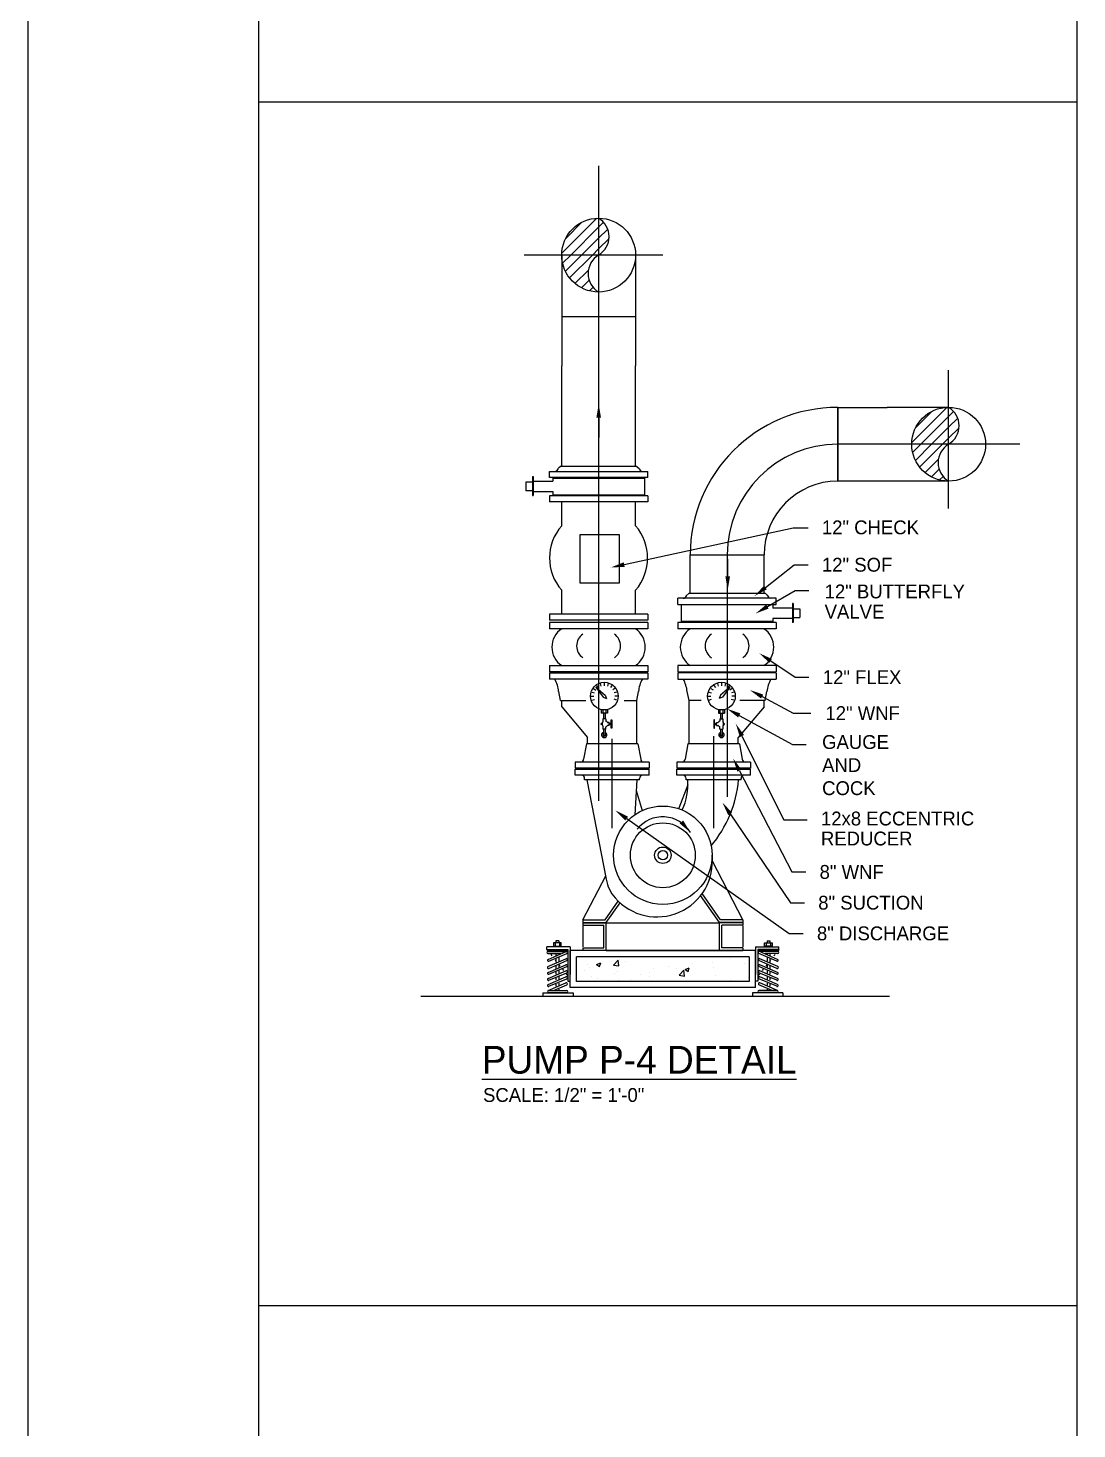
# Model space of a CAD drawing. Extents: x 0 to 1008, y 0 to 720.
# Drawn here: x 0 to 170.5, y 264.5 to 492.2 of the extents above; entities that cross this region are included whole.
import ezdxf
from ezdxf.enums import TextEntityAlignment as Align

# ---------------------------------------------------------------- set-up
doc = ezdxf.new("R2010")
doc.units = 0
doc.header["$LTSCALE"] = 12.5
doc.linetypes.add('CENTER2', pattern=[0])
doc.layers.get('0').update_dxf_attribs({"linetype": 'CONTINUOUS'})
doc.layers.get('DEFPOINTS').update_dxf_attribs({"linetype": 'CONTINUOUS'})
for name, color, linetype in [('A-CONC', 7, 'CONTINUOUS'), ('CHWS', 3, 'CONTINUOUS'), ('M-FIXT', 8, 'CONTINUOUS'), ('MEQUIP', 4, 'CONTINUOUS'), ('MTEXT', 2, 'CONTINUOUS'), ('PIPECL', 9, 'CENTER2'), ('TITLEBLK', 7, 'CONTINUOUS')]:
    doc.layers.add(name, color=color, linetype=linetype)

msp = doc.modelspace()

# ---------------------------------------------------------------- linework, layer by layer
at = {"color": 0}
msp.add_line((0, 0), (0, 720), dxfattribs=at)
at = {"layer": 'A-CONC', "color": 0}
for p, q in [((88.12, 342.87), (84.31, 342.87)), ((84.31, 342.41), (84.31, 342.87)), ((84.31, 342.41), (87.73, 342.41)), ((84.31, 342.41), (84.43, 342.26)), ((84.42, 342.26), (87.56, 342.26)), ((84.42, 342.26), (84.42, 342.09)), ((84.42, 342.09), (87.56, 342.09)), ((84.49, 341.76), (86.58, 341.76)), ((84.51, 340.82), (87.46, 342.09)), ((84.65, 340.51), (87.53, 341.76)), ((85.38, 343.49), (85.38, 342.95)), ((86.64, 343.49), (85.38, 343.49)), ((85.38, 342.95), (86.64, 342.95)), ((85.66, 343.49), (85.66, 342.95)), ((86.23, 343.83), (85.79, 343.83)), ((85.79, 343.83), (85.79, 343.49)), ((85.79, 342.95), (85.79, 342.87)), ((85.79, 342.41), (85.79, 342.26)), ((85.79, 341.65), (85.79, 341.45)), ((86.23, 343.83), (86.23, 343.49)), ((86.23, 342.95), (86.23, 342.87)), ((86.23, 342.41), (86.23, 342.26)), ((86.23, 341.69), (86.23, 341.61)), ((86.36, 343.49), (86.36, 342.95)), ((86.64, 342.95), (86.64, 343.49)), ((87.56, 342.09), (87.56, 342.26)), ((87.73, 342.41), (87.73, 337.27)), ((88.12, 342.87), (88.12, 338.34)), ((118.19, 342.25), (88.12, 342.25)), ((88.12, 336.25), (88.12, 342.25)), ((118.19, 336.25), (118.19, 342.25)), ((118.2, 342.87), (122, 342.87)), ((118.2, 342.87), (118.2, 338.34)), ((122, 342.41), (118.59, 342.41)), ((118.59, 342.41), (118.59, 337.27)), ((121.9, 342.26), (118.76, 342.26)), ((118.76, 342.09), (118.76, 342.26)), ((121.9, 342.09), (118.76, 342.09)), ((121.67, 340.51), (118.78, 341.76)), ((121.8, 340.82), (118.85, 342.09)), ((119.68, 343.49), (120.94, 343.49)), ((119.68, 342.95), (119.68, 343.49)), ((120.94, 342.95), (119.68, 342.95)), ((121.82, 341.76), (119.74, 341.76)), ((119.96, 343.49), (119.96, 342.95)), ((120.09, 343.83), (120.53, 343.83)), ((120.09, 343.83), (120.09, 343.49)), ((120.09, 342.95), (120.09, 342.87)), ((120.09, 342.41), (120.09, 342.26)), ((120.09, 341.69), (120.09, 341.61)), ((120.53, 343.83), (120.53, 343.49)), ((120.53, 342.95), (120.53, 342.87)), ((120.53, 342.41), (120.53, 342.26)), ((120.53, 341.65), (120.53, 341.45)), ((120.66, 343.49), (120.66, 342.95)), ((120.94, 343.49), (120.94, 342.95)), ((122, 342.41), (121.88, 342.26)), ((121.9, 342.26), (121.9, 342.09)), ((122, 342.41), (122, 342.87)), ((84.48, 339.67), (87.4, 340.93)), ((84.48, 339.67), (87.4, 340.93)), ((84.51, 338.71), (87.4, 339.95)), ((84.62, 339.36), (87.53, 340.62)), ((84.62, 339.36), (87.53, 340.62)), ((84.65, 338.4), (87.53, 339.64)), ((84.93, 341.64), (85.14, 341.38)), ((85.65, 340.73), (85.74, 340.62)), ((85.79, 340.89), (85.79, 340.35)), ((85.79, 339.76), (85.79, 339.36)), ((86.23, 341.09), (86.23, 340.53)), ((86.23, 339.92), (86.23, 339.56)), ((86.26, 339.96), (86.44, 339.74)), ((117.2, 341.25), (89.12, 341.25)), ((89.12, 337.25), (89.12, 341.25)), ((90.97, 340.04), (90.97, 340.04)), ((91.29, 339.5), (91.29, 339.5)), ((92.39, 339.97), (93.09, 340.24)), ((92.39, 339.97), (92.89, 339.64)), ((92.89, 339.64), (93.09, 340.24)), ((95.12, 339.9), (95.9, 340.71)), ((95.12, 339.9), (96.01, 339.76)), ((96.01, 339.76), (95.9, 340.71)), ((96.11, 340.75), (96.11, 340.75)), ((97.12, 340.5), (97.12, 340.5)), ((104.11, 339.69), (104.11, 339.69)), ((106.76, 339.17), (107.46, 339.44)), ((107.26, 338.83), (107.46, 339.44)), ((107.9, 340.19), (107.9, 340.19)), ((111.18, 340.31), (111.18, 340.31)), ((111.37, 339.51), (111.37, 339.51)), ((114.22, 341.02), (114.22, 341.02)), ((116.42, 340.15), (116.42, 340.15)), ((117.2, 341.25), (117.2, 337.25)), ((121.7, 339.36), (118.78, 340.62)), ((121.7, 339.36), (118.78, 340.62)), ((121.67, 338.4), (118.78, 339.64)), ((121.83, 339.67), (118.92, 340.93)), ((121.83, 339.67), (118.92, 340.93)), ((121.8, 338.71), (118.92, 339.95)), ((120.05, 339.96), (119.88, 339.74)), ((120.09, 341.09), (120.09, 340.53)), ((120.09, 339.92), (120.09, 339.56)), ((120.53, 340.89), (120.53, 340.35)), ((120.53, 339.76), (120.53, 339.36)), ((120.66, 340.73), (120.58, 340.62)), ((121.39, 341.64), (121.18, 341.38)), ((84.51, 337.73), (87.4, 338.97)), ((84.51, 336.75), (87.4, 337.99)), ((84.65, 337.42), (87.53, 338.66)), ((84.65, 336.44), (87.53, 337.68)), ((85.79, 338.78), (85.79, 338.4)), ((85.79, 337.8), (85.79, 337.5)), ((86.23, 338.96), (86.23, 338.58)), ((86.23, 338.02), (86.23, 337.62)), ((86.86, 339.21), (87.02, 339.01)), ((87.47, 338.45), (87.73, 338.12)), ((87.73, 337.27), (88.12, 337.27)), ((117.2, 337.25), (89.12, 337.25)), ((90.38, 339.08), (90.38, 339.08)), ((91.51, 338.03), (91.51, 338.03)), ((92.49, 337.74), (92.49, 337.74)), ((93.68, 337.31), (93.68, 337.31)), ((95.3, 338.53), (95.3, 338.53)), ((95.72, 338.86), (95.72, 338.86)), ((95.99, 337.42), (95.99, 337.42)), ((97.83, 337.51), (97.83, 337.51)), ((99.52, 338.31), (99.52, 338.31)), ((101.04, 338.06), (101.04, 338.06)), ((101.06, 338.63), (101.06, 338.63)), ((101.61, 339.36), (101.61, 339.36)), ((103.17, 337.29), (103.17, 337.29)), ((105.35, 339.31), (105.35, 339.31)), ((105.79, 338.25), (106.57, 339.06)), ((105.79, 338.25), (106.68, 338.11)), ((106.23, 338.81), (106.23, 338.81)), ((106.4, 338.4), (106.4, 338.4)), ((106.68, 338.11), (106.57, 339.06)), ((106.76, 339.17), (107.26, 338.83)), ((111.74, 338.18), (111.74, 338.18)), ((114.09, 337.41), (114.09, 337.41)), ((117.08, 337.95), (117.08, 337.95)), ((117.1, 337.25), (117.2, 337.35)), ((118.59, 337.27), (118.19, 337.27)), ((118.85, 338.45), (118.59, 338.12)), ((121.67, 337.42), (118.78, 338.66)), ((121.67, 336.44), (118.78, 337.68)), ((121.8, 337.73), (118.92, 338.97)), ((121.8, 336.75), (118.92, 337.99)), ((119.46, 339.21), (119.29, 339.01)), ((120.09, 338.96), (120.09, 338.58)), ((120.09, 338.02), (120.09, 337.62)), ((120.53, 338.78), (120.53, 338.4)), ((120.53, 337.8), (120.53, 337.5)), ((63.81, 334.82), (140, 334.82)), ((83.65, 335.36), (88.56, 335.36)), ((83.65, 335.36), (83.65, 334.82)), ((84.51, 335.77), (87.4, 337.01)), ((84.57, 335.78), (87.56, 335.78)), ((84.57, 335.44), (87.56, 335.44)), ((85.39, 335.78), (87.53, 336.7)), ((85.79, 336.78), (85.79, 336.48)), ((85.79, 335.92), (85.79, 335.84)), ((86.23, 336.98), (86.23, 336.64)), ((86.23, 336), (86.23, 335.86)), ((118.19, 336.25), (88.12, 336.25)), ((88.56, 335.36), (88.56, 334.82)), ((122.67, 335.36), (117.75, 335.36)), ((117.75, 335.36), (117.75, 334.82)), ((121.74, 335.78), (118.76, 335.78)), ((121.74, 335.44), (118.76, 335.44)), ((120.92, 335.78), (118.78, 336.7)), ((121.8, 335.77), (118.92, 337.01)), ((120.09, 336.98), (120.09, 336.64)), ((120.09, 336), (120.09, 335.86)), ((120.53, 336.78), (120.53, 336.48)), ((120.53, 335.92), (120.53, 335.84)), ((122.67, 335.36), (122.67, 334.82))]:
    msp.add_line(p, q, dxfattribs=at)
for centre, radius, start, end in [((84.49, 341.93), 0.169, 90, 270), ((87.48, 341.92), 0.174, 288.3587, 88.5509), ((118.84, 341.92), 0.174, 91.4491, 251.6413), ((121.82, 341.93), 0.169, 270, 90), ((84.55, 339.52), 0.169, 113.3117, 293.3117), ((84.58, 340.67), 0.169, 113.3117, 293.3117), ((87.47, 340.77), 0.169, 293.3117, 113.3117), ((87.47, 339.79), 0.169, 293.3117, 113.3117), ((118.85, 340.77), 0.169, 66.6883, 246.6883), ((118.85, 339.79), 0.169, 66.6883, 246.6883), ((121.73, 340.67), 0.169, 246.6883, 66.6883), ((121.77, 339.52), 0.169, 246.6883, 66.6883), ((84.57, 338.55), 0.169, 113.3117, 293.3117), ((84.57, 337.57), 0.169, 113.3117, 293.3117), ((87.47, 338.82), 0.169, 293.3117, 113.3117), ((87.47, 337.84), 0.169, 293.3117, 113.3117), ((118.85, 338.82), 0.169, 66.6883, 246.6883), ((118.85, 337.84), 0.169, 66.6883, 246.6883), ((121.75, 338.55), 0.169, 246.6883, 66.6883), ((121.75, 337.57), 0.169, 246.6883, 66.6883), ((84.57, 336.59), 0.169, 113.3117, 293.3117), ((84.57, 335.61), 0.169, 90, 270), ((87.47, 336.86), 0.169, 293.3117, 113.3117), ((87.56, 335.61), 0.169, 270, 90), ((118.76, 335.61), 0.169, 90, 270), ((118.85, 336.86), 0.169, 66.6883, 246.6883), ((121.75, 336.59), 0.169, 246.6883, 66.6883), ((121.74, 335.61), 0.169, 270, 90)]:
    msp.add_arc(centre, radius, start, end, dxfattribs=at)
at = {"layer": 'CHWS', "color": 0}
for p, q in [((92.41, 461.31), (86.73, 455.63)), ((90, 460.67), (87.37, 458.04)), ((93.53, 460.66), (92.72, 459.85)), ((92.72, 459.85), (88.19, 455.32)), ((92.72, 458.08), (89.95, 455.32)), ((94.2, 459.56), (92.72, 458.08)), ((94.41, 458.01), (92.72, 456.32)), ((92.72, 456.32), (91.72, 455.32)), ((86.72, 455.32), (86.72, 437.32)), ((88.19, 455.32), (86.87, 454)), ((89.95, 455.32), (87.33, 452.69)), ((91.72, 455.32), (88.01, 451.6)), ((98.72, 455.32), (98.72, 437.32)), ((91.06, 452.89), (88.88, 450.71)), ((91.18, 451.25), (89.94, 450)), ((91.81, 450.1), (91.22, 449.51)), ((86.72, 445.32), (98.72, 445.32)), ((86.72, 420.96), (86.72, 437.32)), ((98.72, 420.96), (98.72, 437.32)), ((131.6, 430.57), (131.6, 418.57)), ((131.6, 418.57), (131.6, 430.57)), ((131.6, 430.57), (139.6, 430.57)), ((149.6, 430.57), (139.6, 430.57)), ((149.29, 430.56), (143.6, 424.88)), ((92.73, 428.89), (92.73, 425.64)), ((146.88, 429.92), (144.25, 427.29)), ((149.6, 429.1), (145.06, 424.57)), ((150.4, 429.91), (149.6, 429.1)), ((151.07, 428.81), (149.6, 427.33)), ((149.6, 427.33), (146.83, 424.57)), ((151.29, 427.26), (149.6, 425.57)), ((145.06, 424.57), (143.74, 423.25)), ((146.83, 424.57), (144.2, 421.94)), ((148.6, 424.57), (144.88, 420.85)), ((149.6, 425.57), (148.6, 424.57)), ((147.94, 422.14), (145.76, 419.96)), ((81.97, 419.32), (81.97, 416.23)), ((81.97, 419.32), (82.1, 419.32)), ((82.1, 419.32), (82.1, 416.23)), ((84.72, 420.16), (100.72, 420.16)), ((84.72, 420.16), (100.72, 420.16)), ((84.72, 420.16), (100.72, 420.16)), ((84.72, 419.16), (84.72, 420.16)), ((100.72, 419.16), (84.72, 419.16)), ((86.53, 420.96), (86.2, 420.66)), ((98.91, 420.96), (86.53, 420.96)), ((98.91, 420.96), (99.34, 420.57)), ((100.72, 419.16), (100.72, 420.16)), ((148.06, 420.5), (146.82, 419.25)), ((148.69, 419.35), (148.09, 418.76)), ((80.88, 418.42), (80.88, 417.02)), ((81.97, 418.42), (80.88, 418.42)), ((81.97, 417.02), (80.88, 417.02)), ((82.1, 418.56), (85.27, 418.56)), ((82.1, 416.87), (85.27, 416.87)), ((85.27, 419.06), (100.2, 419.06)), ((85.27, 419.06), (85.27, 418.56)), ((85.27, 416.87), (85.27, 416.37)), ((100.2, 419.06), (100.2, 416.37)), ((139.6, 418.57), (131.6, 418.57)), ((149.6, 418.57), (139.6, 418.57)), ((81.97, 416.23), (82.1, 416.23)), ((100.72, 416.21), (84.72, 416.21)), ((84.72, 416.21), (84.72, 415.21)), ((100.72, 415.21), (84.72, 415.21)), ((85.27, 416.37), (100.2, 416.37)), ((86.72, 411.33), (86.72, 415.21)), ((98.72, 411.33), (98.72, 415.21)), ((100.72, 416.21), (100.72, 415.21)), ((96.1, 409.86), (89.67, 409.86)), ((89.67, 409.86), (89.67, 402.06)), ((96.1, 402.06), (96.1, 409.86)), ((107.6, 406.57), (119.6, 406.57)), ((107.6, 400.34), (107.6, 406.57)), ((113.7, 403.09), (113.7, 405.88)), ((119.6, 400.34), (119.6, 406.57)), ((89.67, 402.06), (96.1, 402.06)), ((86.72, 396.96), (86.72, 400.84)), ((98.72, 396.96), (98.72, 400.84)), ((121.6, 399.53), (105.6, 399.53)), ((121.6, 399.53), (105.6, 399.53)), ((121.6, 399.53), (105.6, 399.53)), ((105.6, 398.53), (105.6, 399.53)), ((107.41, 400.34), (106.97, 399.95)), ((107.41, 400.34), (119.79, 400.34)), ((119.79, 400.34), (120.12, 400.03)), ((121.6, 398.53), (121.6, 399.53)), ((124.22, 398.69), (124.22, 395.61)), ((124.35, 398.69), (124.22, 398.69)), ((124.35, 398.69), (124.35, 395.61)), ((100.72, 396.96), (84.72, 396.96)), ((84.72, 396.96), (84.72, 395.96)), ((100.72, 396.96), (100.72, 395.96)), ((105.6, 398.53), (121.6, 398.53)), ((121.04, 398.44), (106.11, 398.44)), ((106.11, 398.44), (106.11, 395.75)), ((121.04, 398.44), (121.04, 397.94)), ((124.22, 397.94), (121.04, 397.94)), ((124.35, 397.8), (125.44, 397.8)), ((124.35, 396.39), (125.44, 396.39)), ((125.44, 397.8), (125.44, 396.39)), ((100.72, 395.96), (84.72, 395.96)), ((100.72, 395.58), (84.72, 395.58)), ((100.72, 395.58), (84.72, 395.58)), ((84.72, 395.58), (84.72, 394.58)), ((100.72, 394.58), (84.72, 394.58)), ((100.72, 395.58), (100.72, 394.58)), ((121.6, 395.58), (105.6, 395.58)), ((121.6, 395.58), (105.6, 395.58)), ((105.6, 395.58), (105.6, 394.58)), ((121.6, 394.58), (105.6, 394.58)), ((121.04, 395.75), (106.11, 395.75)), ((124.22, 396.25), (121.04, 396.25)), ((121.04, 396.25), (121.04, 395.75)), ((121.6, 395.58), (121.6, 394.58)), ((124.35, 395.61), (124.22, 395.61)), ((84.72, 388.58), (100.72, 388.58)), ((84.72, 388.58), (84.72, 387.58)), ((100.72, 387.58), (84.72, 387.58)), ((100.72, 387.58), (84.72, 387.58)), ((100.72, 387.58), (84.72, 387.58)), ((84.72, 387.39), (100.72, 387.39)), ((84.72, 387.39), (84.72, 386.39)), ((100.72, 388.58), (100.72, 387.58)), ((100.72, 387.39), (100.72, 386.39)), ((121.6, 388.58), (105.6, 388.58)), ((105.6, 388.58), (105.6, 387.58)), ((105.6, 387.58), (121.6, 387.58)), ((105.6, 387.58), (121.6, 387.58)), ((105.6, 387.58), (121.6, 387.58)), ((121.6, 387.39), (105.6, 387.39)), ((105.6, 387.39), (105.6, 386.39)), ((121.6, 388.58), (121.6, 387.58)), ((121.6, 387.39), (121.6, 386.39)), ((100.72, 386.39), (84.72, 386.39)), ((100.72, 386.39), (84.72, 386.39)), ((100.72, 386.39), (84.72, 386.39)), ((105.6, 386.39), (121.6, 386.39)), ((105.6, 386.39), (121.6, 386.39)), ((105.6, 386.39), (121.6, 386.39)), ((86.53, 382.89), (86.23, 384.37)), ((86.53, 382.89), (90.63, 382.89)), ((86.72, 381.89), (86.72, 382.89)), ((96.9, 382.89), (98.91, 382.89)), ((98.91, 382.89), (99.21, 384.37)), ((98.91, 375.89), (98.91, 382.89)), ((107.41, 382.89), (107.11, 384.37)), ((107.41, 375.89), (107.41, 382.89)), ((109.41, 382.89), (107.41, 382.89)), ((119.79, 382.89), (115.69, 382.89)), ((119.6, 381.89), (119.6, 382.89)), ((119.79, 382.89), (120.08, 384.37)), ((86.72, 381.89), (90.91, 376.89)), ((119.6, 381.89), (115.41, 376.89)), ((90.73, 375.89), (90.29, 373.39)), ((99.12, 375.89), (90.73, 375.89)), ((90.91, 375.89), (90.91, 376.89)), ((99.12, 375.89), (99.56, 373.39)), ((107.23, 375.89), (106.79, 373.39)), ((115.62, 375.89), (107.23, 375.89)), ((115.41, 375.89), (115.41, 376.89)), ((115.62, 375.89), (116.06, 373.39)), ((100.91, 372.89), (88.91, 372.89)), ((88.91, 372.89), (88.91, 371.89)), ((100.91, 371.89), (88.91, 371.89)), ((100.91, 372.89), (100.91, 371.89)), ((117.41, 372.89), (105.41, 372.89)), ((105.41, 372.89), (105.41, 371.89)), ((117.41, 371.89), (105.41, 371.89)), ((117.41, 372.89), (117.41, 371.89))]:
    msp.add_line(p, q, dxfattribs=at)
for centre in [(92.72, 455.32), (149.6, 424.57)]:
    msp.add_circle(centre, 6, dxfattribs=at)
for centre, radius, start, end in [((90.93, 458.32), 3.49, 300.7852, 59.2148), ((94.51, 452.32), 3.49, 120.7852, 239.2148), ((131.6, 406.57), 24, 90, 180), ((147.81, 427.57), 3.49, 300.7852, 59.2148), ((151.38, 421.57), 3.49, 120.7852, 239.2148), ((85.5, 420.88), 0.734, 277.393, 341.9017), ((99.85, 420.67), 0.517, 191.274, 269.2219), ((131.6, 406.57), 12, 90, 180), ((92.72, 406.08), 7.97, 138.8307, 221.1693), ((92.72, 406.08), 7.97, 318.8307, 41.1693), ((106.47, 400.05), 0.517, 270.7781, 348.726), ((120.81, 400.26), 0.734, 198.0983, 262.607), ((88.73, 391.58), 3.61, 123.8823, 236.1177), ((96.7, 391.58), 3.61, 303.8823, 56.1177), ((109.61, 391.58), 3.61, 123.8823, 236.1177), ((117.58, 391.58), 3.61, 303.8823, 56.1177), ((91.47, 391.78), 2.32, 124.3144, 235.6856), ((93.97, 391.78), 2.32, 304.3144, 55.6856), ((112.35, 391.78), 2.32, 124.3144, 235.6856), ((114.85, 391.78), 2.32, 304.3144, 55.6856), ((81.24, 383.91), 5.01, 5.2336, 29.6537), ((104.19, 383.91), 5.01, 150.3463, 174.7664), ((102.12, 383.91), 5.01, 5.2336, 29.6537), ((125.07, 383.91), 5.01, 150.3463, 174.7664), ((89.79, 373.39), 0.5, 270, 0), ((100.06, 373.39), 0.5, 180, 270), ((106.29, 373.39), 0.5, 270, 0), ((116.56, 373.39), 0.5, 180, 270), ((103.13, 358.73), 5.27, 31.0769, 141.9316)]:
    msp.add_arc(centre, radius, start, end, dxfattribs=at)
for points in [[(92.36, 428.89), (93.11, 428.89), (92.73, 431.14)], [(114.07, 403.09), (113.32, 403.09), (113.7, 400.84)], [(106.46, 363.4), (105.89, 362.92), (107.64, 361.45)]]:
    msp.add_solid(points, dxfattribs=at)
at = {"layer": 'DEFPOINTS', "color": 0, "linetype": 'BYBLOCK'}
for p in [(86.53, 382.89), (90.73, 375.89)]:
    msp.add_point(p, dxfattribs=at)
at = {"layer": 'M-FIXT', "color": 0}
for p, q in [((92.25, 385.06), (93.47, 383.46)), ((92.25, 385.06), (93.8, 383.78)), ((92.37, 385.35), (92.63, 384.99)), ((92.97, 385.65), (93.1, 385.23)), ((93.63, 385.76), (93.63, 385.32)), ((94.29, 385.66), (94.15, 385.24)), ((94.89, 385.36), (94.63, 385)), ((111.43, 385.36), (111.69, 385)), ((112.03, 385.66), (112.16, 385.24)), ((114.07, 385.06), (112.51, 383.78)), ((112.69, 385.76), (112.69, 385.32)), ((114.07, 385.06), (112.84, 383.46)), ((113.35, 385.65), (113.21, 385.23)), ((113.94, 385.35), (113.68, 384.99)), ((91.5, 383.61), (91.94, 383.61)), ((91.6, 384.27), (92.02, 384.13)), ((91.6, 382.95), (92.03, 383.08)), ((91.9, 384.87), (92.26, 384.61)), ((93.47, 383.46), (94.02, 383.22)), ((93.8, 383.78), (94.02, 383.22)), ((95.36, 384.88), (95.01, 384.62)), ((95.67, 384.29), (95.25, 384.15)), ((95.68, 382.96), (95.25, 383.1)), ((95.78, 383.63), (95.33, 383.63)), ((110.54, 383.63), (110.98, 383.63)), ((110.64, 384.29), (111.07, 384.15)), ((110.64, 382.96), (111.06, 383.1)), ((110.95, 384.88), (111.31, 384.62)), ((112.51, 383.78), (112.29, 383.22)), ((112.84, 383.46), (112.3, 383.22)), ((114.42, 384.87), (114.06, 384.61)), ((114.71, 382.95), (114.29, 383.08)), ((114.72, 384.27), (114.3, 384.13)), ((114.82, 383.61), (114.38, 383.61)), ((93.14, 381.42), (93.14, 380.83)), ((94.14, 380.83), (93.14, 380.83)), ((93.39, 381.37), (93.39, 380.83)), ((93.51, 380.83), (93.51, 379.93)), ((93.76, 380.83), (93.76, 379.93)), ((93.89, 381.37), (93.89, 380.83)), ((94.14, 381.42), (94.14, 380.83)), ((112.18, 381.42), (112.18, 380.83)), ((112.18, 380.83), (113.18, 380.83)), ((112.43, 381.37), (112.43, 380.83)), ((112.55, 380.83), (112.55, 379.93)), ((112.8, 380.83), (112.8, 379.93)), ((112.93, 381.37), (112.93, 380.83)), ((113.18, 381.42), (113.18, 380.83)), ((93.15, 379.01), (93.15, 379.18)), ((93.29, 379.18), (93.15, 379.18)), ((93.29, 379.01), (93.15, 379.01)), ((93.38, 379.93), (93.38, 379.43)), ((93.88, 379.93), (93.38, 379.93)), ((93.38, 378.77), (93.38, 378.27)), ((93.88, 378.27), (93.38, 378.27)), ((93.51, 378.27), (93.51, 377.32)), ((93.76, 378.27), (93.76, 377.32)), ((93.88, 379.93), (93.88, 379.63)), ((93.88, 378.27), (93.88, 378.56)), ((94.42, 379.35), (94.21, 379.35)), ((94.42, 378.85), (94.21, 378.85)), ((94.42, 378.85), (94.42, 379.35)), ((94.76, 379.18), (94.42, 379.18)), ((94.76, 379.02), (94.42, 379.02)), ((94.76, 378.39), (94.76, 379.77)), ((94.76, 379.77), (94.85, 379.77)), ((94.85, 378.39), (94.76, 378.39)), ((94.85, 379.77), (94.85, 378.39)), ((111.46, 379.77), (111.46, 378.39)), ((111.56, 379.77), (111.46, 379.77)), ((111.46, 378.39), (111.56, 378.39)), ((111.56, 378.39), (111.56, 379.77)), ((111.56, 379.18), (111.9, 379.18)), ((111.56, 379.02), (111.9, 379.02)), ((111.9, 379.35), (112.1, 379.35)), ((111.9, 378.85), (111.9, 379.35)), ((111.9, 378.85), (112.1, 378.85)), ((112.43, 379.93), (112.43, 379.63)), ((112.43, 379.93), (112.93, 379.93)), ((112.43, 378.27), (112.43, 378.56)), ((112.43, 378.27), (112.93, 378.27)), ((112.55, 378.27), (112.55, 377.32)), ((112.8, 378.27), (112.8, 377.32)), ((112.93, 379.93), (112.93, 379.43)), ((112.93, 378.77), (112.93, 378.27)), ((113.03, 379.18), (113.16, 379.18)), ((113.03, 379.01), (113.16, 379.01)), ((113.16, 379.01), (113.16, 379.18))]:
    msp.add_line(p, q, dxfattribs=at)
for centre in [(93.64, 383.62), (112.68, 383.62)]:
    msp.add_circle(centre, 2.25, dxfattribs=at)
for centre, radius, start, end in [((93.75, 379.1), 0.47, 146.4531, 213.5469), ((93.26, 379.43), 0.125, 326.4531, 0), ((93.26, 378.77), 0.125, 0, 33.5469), ((94.01, 379.63), 0.125, 180, 244.6623), ((94.01, 378.56), 0.125, 115.3377, 180), ((93.75, 379.1), 0.47, 39.1013, 64.6623), ((93.75, 379.1), 0.47, 295.3377, 320.8987), ((94.21, 379.47), 0.125, 219.1013, 270), ((94.21, 378.72), 0.125, 90, 140.8987), ((112.1, 379.47), 0.125, 270, 320.8987), ((112.1, 378.72), 0.125, 39.1013, 90), ((112.56, 379.1), 0.47, 115.3377, 140.8987), ((112.56, 379.1), 0.47, 219.1013, 244.6623), ((112.31, 379.63), 0.125, 295.3377, 0), ((112.31, 378.56), 0.125, 0, 64.6623), ((113.06, 379.43), 0.125, 180, 213.5469), ((113.06, 378.77), 0.125, 146.4531, 180), ((112.56, 379.1), 0.47, 326.4531, 33.5469), ((93.64, 377.32), 0.436, 108.8161, 72.6115), ((93.64, 377.32), 0.217, 134.7179, 47.909), ((93.64, 377.32), 0.125, 180, 0), ((112.68, 377.32), 0.436, 107.3885, 71.1839), ((112.68, 377.32), 0.217, 132.091, 45.2821), ((112.68, 377.32), 0.125, 180, 0)]:
    msp.add_arc(centre, radius, start, end, dxfattribs=at)
at = {"layer": 'MEQUIP', "color": 0}
for p, q in [((88.91, 371.75), (100.91, 371.75)), ((88.91, 370.75), (88.91, 371.75)), ((100.91, 370.75), (100.91, 371.75)), ((105.41, 371.75), (117.41, 371.75)), ((105.41, 370.75), (105.41, 371.75)), ((117.41, 370.75), (117.41, 371.75)), ((100.91, 370.75), (88.91, 370.75)), ((90.45, 370), (90.45, 370.25)), ((99.36, 370), (90.45, 370)), ((90.83, 370), (93.96, 353.85)), ((98.94, 370), (98.59, 364.32)), ((99.36, 370), (99.36, 370.25)), ((117.41, 370.75), (105.41, 370.75)), ((107.23, 369.19), (105.74, 365.39)), ((106.95, 370), (106.95, 370.25)), ((115.86, 370), (106.95, 370)), ((115.86, 370), (115.86, 370.25)), ((98.83, 368.27), (99.81, 365.02)), ((116.16, 347.25), (111.21, 356.77)), ((90.16, 347.25), (93.87, 354.4)), ((112.35, 346.83), (109.3, 351.19)), ((112.54, 347.25), (109.55, 351.53)), ((93.77, 347.25), (95.9, 350.3)), ((93.97, 346.83), (96.2, 350.02)), ((90.16, 347.25), (93.77, 347.25)), ((90.16, 347.25), (90.16, 346.83)), ((90.16, 346.83), (93.97, 346.83)), ((90.16, 346.78), (93.96, 346.78)), ((90.16, 346.78), (90.16, 346.37)), ((90.16, 346.37), (93.57, 346.37)), ((90.16, 346.25), (90.16, 342.86)), ((93.57, 342.71), (93.57, 346.37)), ((93.96, 346.78), (112.36, 346.78)), ((93.96, 342.25), (93.96, 346.78)), ((116.16, 346.83), (112.35, 346.83)), ((112.36, 342.25), (112.36, 346.78)), ((116.16, 346.78), (112.36, 346.78)), ((116.16, 347.25), (112.54, 347.25)), ((116.16, 346.37), (112.75, 346.37)), ((112.75, 342.71), (112.75, 346.37)), ((116.16, 347.25), (116.16, 346.83)), ((116.16, 346.78), (116.16, 346.37)), ((116.16, 346.25), (116.16, 342.86)), ((90.16, 342.71), (93.57, 342.71)), ((90.16, 342.71), (90.16, 342.25)), ((93.96, 342.25), (90.16, 342.25)), ((93.96, 342.25), (112.36, 342.25)), ((112.36, 342.25), (116.16, 342.25)), ((116.16, 342.71), (112.75, 342.71)), ((116.16, 342.71), (116.16, 342.25))]:
    msp.add_line(p, q, dxfattribs=at)
for radius in [8, 5.27, 1.34, 0.765]:
    msp.add_circle((103.16, 357.75), radius, dxfattribs=at)
for centre, radius, start, end in [((89.95, 370.25), 0.5, 360, 90), ((99.86, 370.25), 0.5, 90, 180), ((97.68, 369.25), 9.56, 334.4748, 4.5078), ((106.45, 370.25), 0.5, 360, 90), ((95.85, 371.86), 19.71, 320.2653, 354.5824), ((116.36, 370.25), 0.5, 90, 180), ((102.2, 356.74), 9.01, 221.1558, 6.4321), ((99.88, 354.82), 6, 189.3155, 221.8796)]:
    msp.add_arc(centre, radius, start, end, dxfattribs=at)
at = {"layer": 'MTEXT', "color": 0}
for p, q in [((96.88, 405.01), (124.36, 410.97)), ((124.36, 410.97), (126.75, 410.97)), ((119.83, 401.28), (124.51, 404.98)), ((124.51, 404.98), (126.76, 404.98)), ((120.16, 398.17), (124.65, 400.79)), ((124.65, 400.79), (126.9, 400.79)), ((120.68, 389.35), (124.65, 386.7)), ((124.65, 386.7), (126.9, 386.7)), ((119.3, 383.55), (124.36, 380.86)), ((115.57, 380.49), (124.21, 375.77)), ((124.36, 380.86), (127.2, 380.86)), ((116.01, 377.13), (122.83, 363.51)), ((124.21, 375.77), (126.46, 375.77)), ((115.61, 371.5), (124.13, 355.04)), ((114.1, 364.47), (123.91, 350.04)), ((97.29, 363.73), (123.7, 345.05)), ((122.83, 363.51), (126.6, 363.51)), ((124.13, 355.04), (126.38, 355.04)), ((123.91, 350.04), (126.16, 350.04)), ((123.7, 345.05), (125.95, 345.05))]:
    msp.add_line(p, q, dxfattribs=at)
for points in [[(96.96, 404.64), (96.8, 405.38), (94.68, 404.53)], [(120.06, 400.99), (119.59, 401.58), (118.06, 399.89)], [(120.34, 397.85), (119.97, 398.5), (118.21, 397.04)], [(120.47, 389.04), (120.89, 389.66), (118.81, 390.6)], [(119.12, 383.22), (119.47, 383.88), (117.31, 384.61)], [(115.39, 380.16), (115.75, 380.81), (113.6, 381.56)], [(115.68, 376.96), (116.35, 377.3), (115.01, 379.14)], [(115.27, 371.33), (115.94, 371.67), (114.57, 373.5)], [(97.07, 363.42), (97.51, 364.03), (95.45, 365.03)], [(113.79, 364.26), (114.41, 364.68), (112.83, 366.33)]]:
    msp.add_solid(points, dxfattribs=at)
at = {"layer": 'PIPECL', "color": 0}
for p, q in [((92.72, 469.86), (92.72, 366.59)), ((103.18, 455.32), (80.65, 455.32)), ((149.6, 414.1), (149.6, 436.64)), ((161.15, 424.57), (131.6, 424.57)), ((113.6, 406.57), (113.6, 367.24)), ((94.91, 362.15), (94.91, 376.7)), ((111.41, 377.1), (111.41, 362.15))]:
    msp.add_line(p, q, dxfattribs=at)
msp.add_arc((131.6, 406.57), 18, 90, 180, dxfattribs=at)
at = {"layer": 'TITLEBLK', "color": 0}
for p, q in [((37.51, 32.91), (37.51, 689.22)), ((170.45, 689.22), (170.45, 32.91)), ((37.51, 480.23), (170.45, 480.23)), ((37.51, 284.54), (170.45, 284.54))]:
    msp.add_line(p, q, dxfattribs=at)

# ---------------------------------------------------------------- texts
at = {"layer": 'MTEXT', "color": 0}
for s, p in [('12" CHECK', (129, 409.93)), ('GAUGE', (129.04, 375.03)), ('AND', (129.04, 371.28)), ('COCK', (129.04, 367.53))]:
    msp.add_text(s, height=2.25, dxfattribs=at).set_placement(p)
for s, p in [('12" SOF', (129.01, 404.98)), ('12" BUTTERFLY', (129.45, 400.64)), ('VALVE', (129.45, 397.34)), ('12" FLEX', (129.15, 386.7)), ('12x8 ECCENTRIC', (128.85, 363.72)), ('REDUCER', (128.85, 360.47)), ('8" WNF', (128.63, 355.04)), ('8" SUCTION', (128.41, 350.04)), ('8" DISCHARGE', (128.2, 345.05))]:
    msp.add_text(s, height=2.25, dxfattribs=at).set_placement(p, align=Align.MIDDLE_LEFT)
msp.add_text('12" WNF', height=2.25, dxfattribs=at).set_placement((141.68, 380.86), align=Align.MIDDLE_RIGHT)
at = {"layer": 'TITLEBLK', "color": 0}
for s, height, p in [('%%UPUMP P-4 DETAIL', 4.5, (73.74, 322.25)), ('SCALE: 1/2" = 1\'-0"', 2.25, (73.94, 317.65))]:
    msp.add_text(s, height=height, dxfattribs=at).set_placement(p)

doc.saveas('drawing.dxf')
